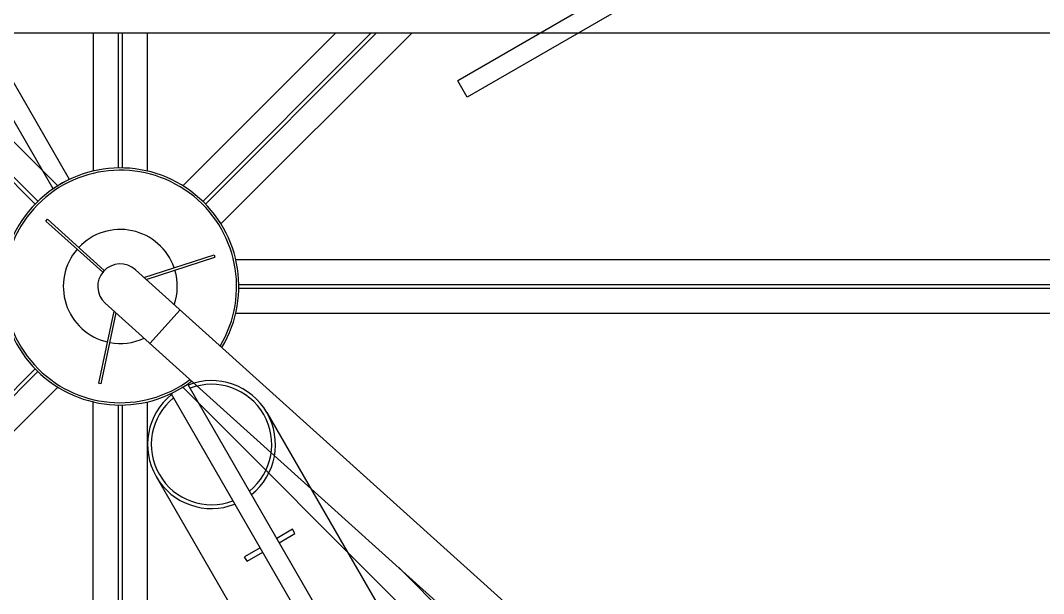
# Model space of a CAD drawing. Header units: metres. Extents: x 0 to 63075, y 0 to 44550.
# Drawn here: x 55330.3 to 55719.1, y 38902.5 to 39120.3 of the extents above; entities that cross this region are included whole.
import ezdxf

# ---------------------------------------------------------------- set-up
doc = ezdxf.new("R2010")
doc.units = ezdxf.units.M
doc.header["$LTSCALE"] = 75
for name, color, linetype in [('GSB', 7, 'Continuous'), ('ML6', 1, 'Continuous'), ('SDM', 7, 'Continuous'), ('SL1', 8, 'Continuous')]:
    doc.layers.add(name, color=color, linetype=linetype)
doc.styles.add('ROMANS', font='ROMANS.SHX')
doc.dimstyles.new('75___1-75', dxfattribs={"dimscale": 75, "dimtxt": 2.5, "dimasz": 2, "dimexe": 1.5, "dimexo": 1, "dimgap": 0.5, "dimtad": 1, "dimdec": 0, "dimzin": 12, "dimtxsty": 'ROMANS', "dimcen": 0, "dimclrd": 256, "dimclre": 256, "dimclrt": 3, "dimazin": 3, "dimtfac": 1, "dimtdec": 0, "dimtmove": 0, "dimatfit": 0, "dimfxl": 1, "dimlwd": -1, "dimlwe": -1, "dimarcsym": 0})

# ---------------------------------------------------------------- blocks, each defined once
blk = doc.blocks.new('A$C6bae614f')
at = {"layer": 'SL1'}
for p, q in [((381395.9, 37255.9), (382741, 34925.8)), ((381354, 37231.7), (382699.2, 34901.7)), ((385447.8, 36170), (383724, 35174.8)), ((385472, 36128.2), (383748.2, 35133)), ((371508.3, 35296), (387557.8, 35295.5)), ((382654.6, 34862.7), (382221.7, 35295.7)), ((382235.2, 35295.7), (382661.4, 34869.5)), ((382325, 35295.7), (382711.8, 34908.8)), ((382801.9, 34946.1), (382801.9, 35295.7)), ((382865.4, 34953.9), (382865.4, 35295.6)), ((382874.9, 35295.6), (382874.9, 34953.9)), ((382938.4, 35295.6), (382938.4, 34946.1)), ((383028.4, 34908.8), (383415.3, 35295.6)), ((383078.8, 34869.4), (383505.1, 35295.6)), ((383518.6, 35295.6), (383085.6, 34862.7)), ((383608.4, 35295.6), (383124.9, 34812.2)), ((383748.2, 35133), (383724, 35174.8)), ((382699.2, 34901.7), (382741, 34925.8)), ((382681.5, 34819.5), (382685.8, 34824.2)), ((382825.5, 34689.8), (382681.5, 34819.5)), ((382829.7, 34694.6), (382685.8, 34824.2)), ((382930.1, 34676.8), (383107.7, 34734.5)), ((382935.6, 34671.9), (383109.6, 34728.5)), ((383107.7, 34734.5), (383109.6, 34728.5)), ((383162.2, 34722.2), (385465.4, 34722.1)), ((382829.7, 34694.6), (382825.5, 34689.8)), ((382908.3, 34696.4), (385112.9, 32711.3)), ((383170, 34658.7), (385560.6, 34658.6)), ((385560.6, 34649.1), (383170, 34649.2)), ((385036.4, 32626.3), (382831.8, 34611.5)), ((383021.6, 34594.5), (382945.1, 34509.5)), ((382853.6, 34591.9), (382814.8, 34409.3)), ((382859.1, 34587), (382821, 34407.9)), ((385465.4, 34585.6), (383162.2, 34585.7)), ((380964.2, 32754.9), (382654.6, 34445.2)), ((382661.3, 34438.5), (380971, 32748.2)), ((382711.8, 34399.1), (381083.2, 32770.6)), ((382821, 34407.9), (382814.8, 34409.3)), ((383041, 34406.2), (382999.1, 34382.1)), ((384656.9, 32770.5), (383028.4, 34399.1)), ((383041, 34406.2), (384386.1, 32076.2)), ((382801.8, 32058.7), (382801.8, 34361.8)), ((382938.4, 34361.8), (382938.3, 32058.7)), ((382999.1, 34382.1), (384344.3, 32052.1)), ((382865.3, 31963.5), (382865.3, 34354)), ((382874.9, 34354), (382874.8, 31963.5)), ((383241.2, 34334.9), (384503.3, 32148.8)), ((382960.8, 34173), (384222.8, 31986.9)), ((383305.7, 34039.4), (383266, 34016.5)), ((383272.3, 34005.5), (383312, 34028.4)), ((383312, 34028.4), (383305.7, 34039.4)), ((383224.1, 33992.4), (383184.4, 33969.4)), ((383190.8, 33958.4), (383230.5, 33981.4)), ((383190.8, 33958.4), (383184.4, 33969.4)), ((384769.1, 32748.1), (383575, 33942.3))]:
    blk.add_line(p, q, dxfattribs=at)
for radius in [3000, 2990.5]:
    blk.add_circle((382870.1, 34654), radius, dxfattribs=at)
for centre, radius, start, end in [((382870.1, 34654), 2705, 166.2755, 316.7875), ((382870.1, 34654), 2705, 319.2087, 13.7207), ((382870.1, 34654), 300, 328.9801, 307.0162), ((382870.1, 34654), 294.3, 329.1943, 306.8019), ((382870.1, 34654), 3000, 176.0693, 316.0879), ((382870.1, 34654), 144.3, 19.2586, 136.7377), ((382870.1, 34654), 144.3, 139.2586, 256.7376), ((382870.1, 34654), 57.1, 47.9981, 227.9981), ((382870.1, 34654), 144.3, 341.3242, 16.7376), ((382870.1, 34654), 2700, 180.0486, 269.9476), ((382870.1, 34654), 2695.2, 180.0487, 269.9475), ((382870.1, 34654), 2695.2, 319.2131, 359.9475), ((382870.1, 34654), 2700, 319.211, 359.9476), ((382870.1, 34654), 144.3, 259.2586, 294.672), ((383101, 34253.9), 161.9, 308.5767, 111.4195), ((383101, 34253.9), 161.9, 119.7945, 120.2018), ((383101, 34253.9), 152.4, 309.1159, 110.8803), ((383101, 34253.9), 161.9, 128.5767, 291.4195), ((383101, 34253.9), 152.4, 129.1159, 290.8803), ((382870.1, 34654), 3000, 319.9083, 349.4572)]:
    blk.add_arc(centre, radius, start, end, dxfattribs=at)
blk = doc.blocks.new('zw$15D4')
at = {"layer": 'ML6', "xscale": 0.2502808837766805, "yscale": 0.2502808837766805, "zscale": 0.2502808837766805}
blk.add_blockref('A$C6bae614f', (-85544.74, -3177.34), dxfattribs=at)

msp = doc.modelspace()

# ---------------------------------------------------------------- block references
at = {"layer": 'GSB', "xscale": 0.6000000000000068, "yscale": 0.6000000000000068, "zscale": 0.6000000000000068}
msp.add_blockref('zw$15D4', (49200, 35721.63), dxfattribs=at)

# ---------------------------------------------------------------- leaders
at = {"layer": 'SDM'}
msp.add_leader([(52766.71, 37891.88), (59453.13, 42438.72), (62243.43, 42438.72)], dimstyle='75___1-75', override={"dimtad": 0}, dxfattribs=at)

doc.saveas('drawing.dxf')
